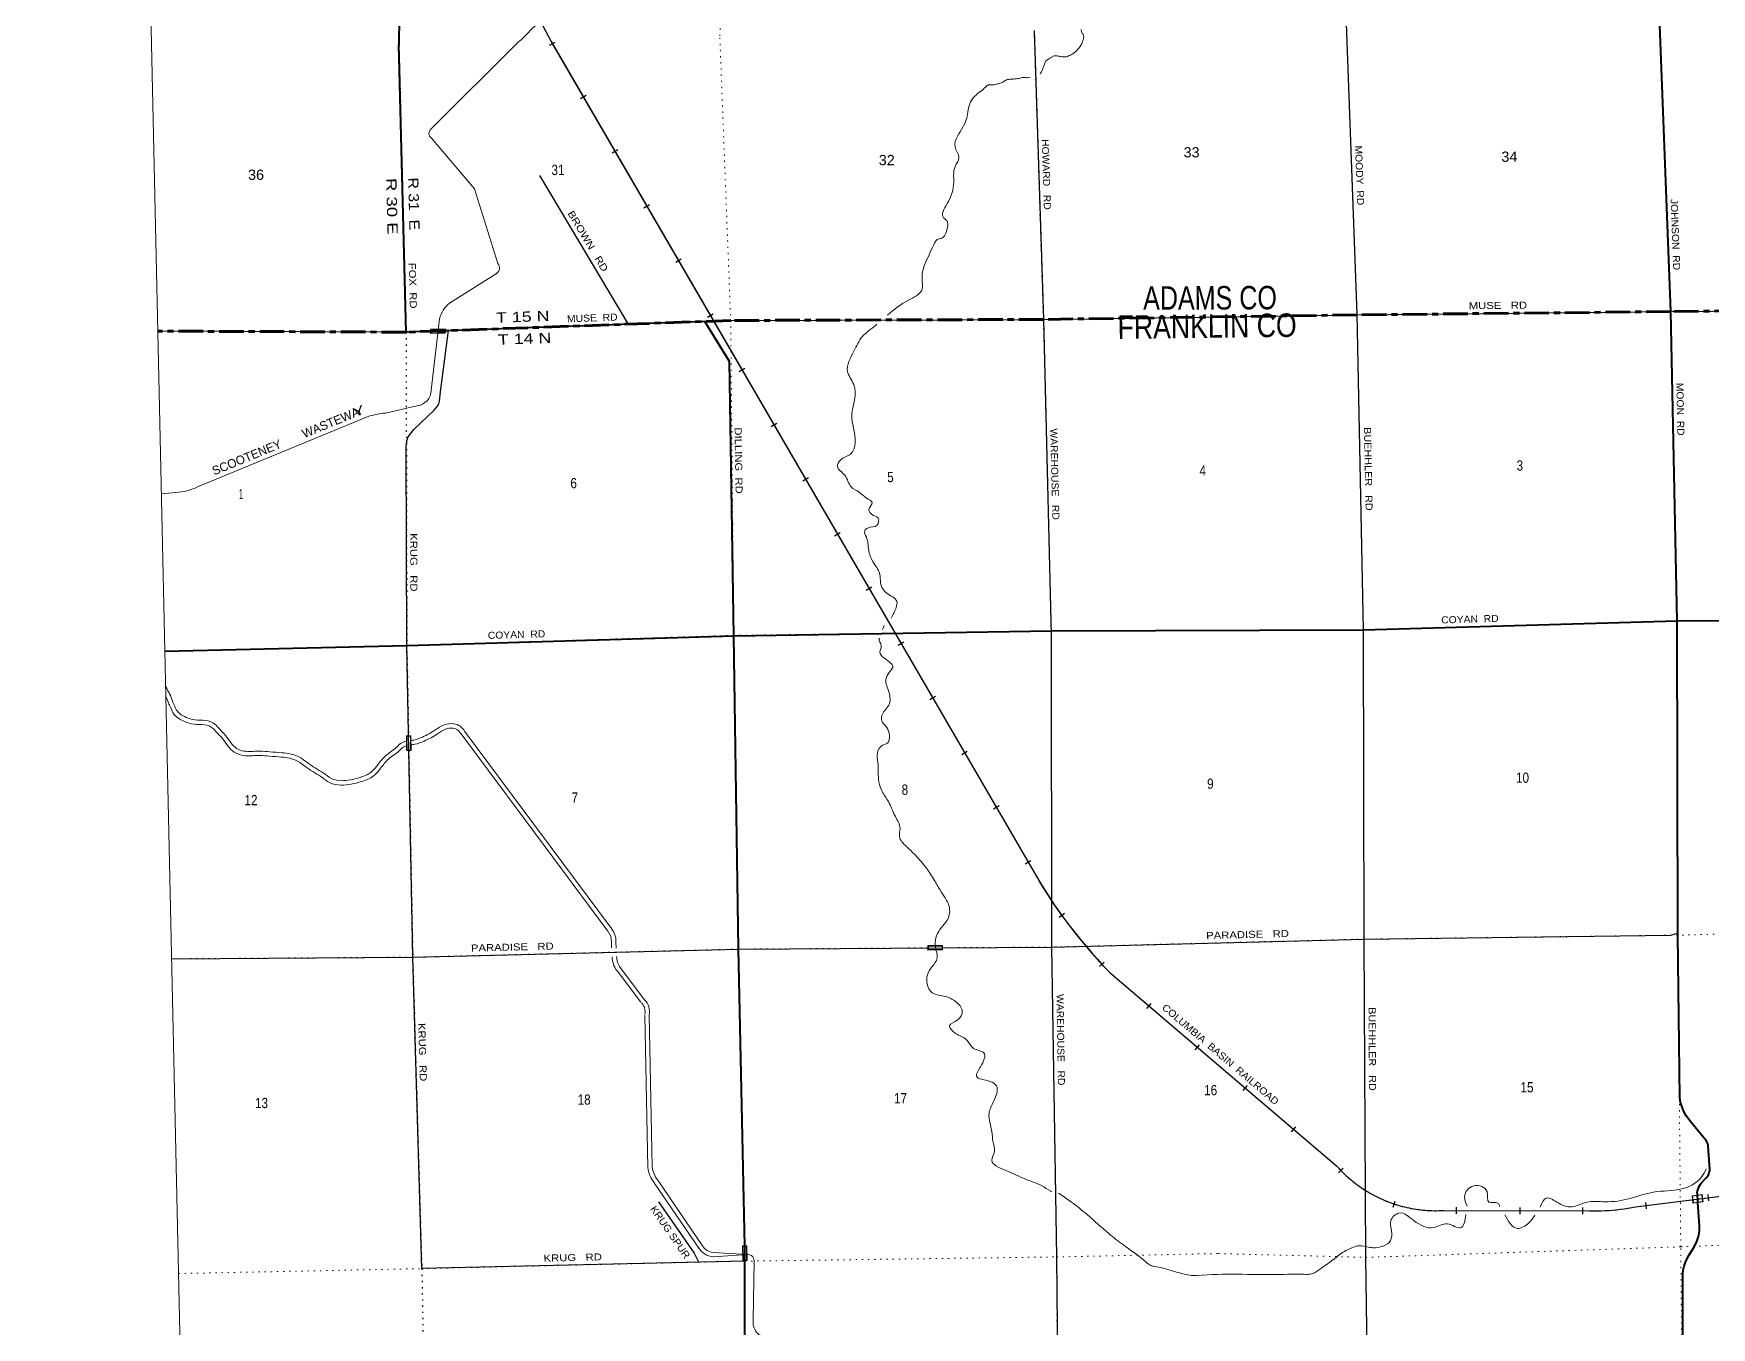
# Model space of a CAD drawing. Header units: feet. Extents: x 501257 to 757852, y -360805 to -170898.
# Drawn here: x 501257 to 529893, y -291122 to -269043 of the extents above; entities that cross this region are included whole.
import ezdxf

# ---------------------------------------------------------------- set-up
doc = ezdxf.new("R2010")
doc.units = ezdxf.units.FT
doc.header["$LTSCALE"] = 70
doc.linetypes.add('DOTTED', pattern=[1.5, 0.3, -1.2])
doc.linetypes.add('LONG_DASH_SHORT_DASH', pattern=[9.9, 6, -1.2, 1.5, -1.2])
for name, color, linetype, lineweight in [('11', 7, 'LONG_DASH_SHORT_DASH', 60), ('26', 7, 'Continuous', 40), ('27', 7, 'Continuous', 13), ('29', 7, 'Continuous', 25), ('30', 7, 'Continuous', 25), ('31', 7, 'Continuous', 13), ('34', 7, 'Continuous', 25), ('39', 7, 'Continuous', 13), ('4', 7, 'Continuous', 13), ('6', 7, 'DOTTED', 25), ('61', 7, 'Continuous', 13), ('7', 7, 'DOTTED', 13)]:
    doc.layers.add(name, color=color, linetype=linetype, lineweight=lineweight)
doc.layers.add('12', color=7, linetype='Continuous')
doc.layers.add('41', color=7, linetype='Continuous')

msp = doc.modelspace()

# ---------------------------------------------------------------- linework, layer by layer
at = {"layer": '11'}
for points in [[(534839.58, -273743.02), (534522, -273741.05), (529199, -273787.05), (523845.18, -273843.47)], [(523845.18, -273843.47), (518491, -273921.05), (513155, -273939.05), (508277.51, -274114.25)], [(508277.51, -274114.25), (507615, -274138.05), (503377.38, -274121.09)]]:
    msp.add_lwpolyline(points, dxfattribs=at)
at = {"layer": '26'}
msp.add_line((507494.14, -268763.29), (507493.67, -269235.71), dxfattribs=at)
for points in [[(529308, -279063.05), (529199, -273787.05), (529007.95, -268748.04)], [(508279.74, -274114.38), (507615, -274138.05), (507493.67, -269235.71)], [(513208, -279322.05), (513133.16, -274639.06), (512714.54, -273956.49), (508279.74, -274114.38)], [(513208, -279322.05), (518628, -279237.05), (523953, -279218.05), (529308, -279063.05)], [(529308, -279063.05), (534690, -279035.05), (534963.82, -279039)], [(529661.74, -288992.13), (529653.17, -288833.51), (529652.56, -288824.58), (529656.72, -288793.17), (529664.14, -288762.36), (529674.74, -288732.5), (529688.4, -288703.91), (529704.98, -288676.91), (529724.28, -288651.78), (529785.41, -288586.26), (529808.63, -288561.36), (529829.96, -288536.26), (529832.01, -288533.59), (529842.29, -288516.86), (529850.76, -288499.15), (529857.33, -288480.64), (529861.93, -288461.56), (529864.51, -288442.09), (529865.05, -288422.47), (529838.91, -288028.55), (529836.43, -288015.02), (529829.95, -287990.92), (529820.99, -287967.62), (529809.64, -287945.39), (529796.03, -287924.46), (529780.31, -287905.07), (529762.65, -287887.44), (529531.54, -287603.84), (529509.29, -287576.43), (529462.65, -287509.27), (529423.28, -287437.59), (529391.62, -287362.2), (529368.02, -287283.91), (529352.73, -287203.58), (529319, -284428.05), (529308, -279063.05)], [(503497.56, -279580.95), (507628, -279483.05), (513208, -279322.05)], [(513393.56, -289729.36), (513288, -284666.05), (513208, -279322.05)], [(529416.25, -295025.85), (529406.28, -290250.87), (529406.86, -290215.99), (529413.51, -290146.11), (529427.43, -290077.3), (529448.47, -290010.33), (529476.4, -289945.92), (529510.9, -289884.79), (529595.36, -289760.08), (529617.75, -289719.54), (529646.13, -289655.61), (529667.67, -289589.06), (529682.14, -289520.62), (529689.37, -289451.04), (529689.29, -289381.09), (529681.9, -289311.53), (529661.74, -288992.13)], [(513483, -300608.05), (513482.55, -300583.05), (513388, -295320.05), (513398.56, -290023.62), (513393.56, -289729.36)]]:
    msp.add_lwpolyline(points, dxfattribs=at)
at = {"layer": '29'}
for p, q in [((511418.14, -274015.05), (509895.44, -271463.19)), ((507615, -274138.05), (503377.38, -274121.09)), ((529199.2, -284429.57), (529315.99, -284392.33))]:
    msp.add_line(p, q, dxfattribs=at)
for points in [[(523966, -284496.05), (523953, -279218.05), (523846, -273833.05), (523662.19, -268871.1)], [(518332.73, -268992.55), (518491, -273921.05), (518625.21, -279311.35), (518633, -284631.05), (518716, -289919.05), (518724.34, -291120.54)], [(512714.54, -273957.36), (513155, -273939.05), (518491, -273921.05), (523846, -273842.05), (529199, -273787.05), (534276.38, -273744.53)], [(507614.73, -276093.59), (507627.63, -275991.57), (507652.63, -275923.47), (507747.77, -275802.33), (508093.7, -275469.19), (508150.99, -275401.57), (508173.11, -275361.01), (508184.51, -275317.76), (508201.81, -275157.68), (508337.33, -274112.33)], [(507662.07, -281277.85), (507628, -279483.05), (507614.73, -276093.59)], [(513399, -289990.05), (507883, -290119.05), (507729, -284803.05), (507662.07, -281277.85)], [(503613.13, -284831.04), (507729, -284803.05), (513288, -284666.05), (516771.28, -284643.24)], [(516771.28, -284643.24), (518633, -284631.05), (523966, -284496.05), (529199.2, -284429.57)], [(524130.57, -302263.32), (524131, -300453.05), (524068, -295171.05), (523993, -289927.05), (523966, -284496.05)], [(511925.61, -288978.52), (512530.48, -289855.47), (512604.82, -290004.31)], [(518724.34, -291120.54), (518753, -295248.05), (518824, -300541.05), (518816.35, -302196.71)]]:
    msp.add_lwpolyline(points, dxfattribs=at)
at = {"layer": '31'}
for p, q in [((507624.29, -281277.52), (507620.88, -281027.54)), ((507621.77, -281027.54), (507696.76, -281026.52)), ((507696.76, -281026.53), (507700.17, -281276.51)), ((507700.17, -281278.3), (507625.18, -281279.32)), ((516520.84, -284682.07), (516520.5, -284607.07)), ((516770.84, -284680.91), (516520.84, -284682.07))]:
    msp.add_line(p, q, dxfattribs=at)
for points in [[(507632.2, -281271.22), (507628.98, -281035.43), (507688.87, -281034.62), (507692.09, -281270.41)], [(507632.2, -281271.22), (507628.98, -281035.43), (507688.87, -281034.62), (507692.09, -281270.41)], [(516528.79, -284674.03), (516528.53, -284615.02), (516762.54, -284613.94), (516762.8, -284672.95)]]:
    msp.add_lwpolyline(points, close=True, dxfattribs=at)
msp.add_lwpolyline([(516520.5, -284607.07), (516770.5, -284605.91), (516770.84, -284680.91)], dxfattribs=at)
at = {"layer": '34', "lineweight": 13}
for p, q in [((510092.99, -269182.23), (518365.71, -283414.61)), ((519631.76, -285071.96), (523494.64, -288364.46)), ((528598.45, -289064.18), (531869.19, -288653.68)), ((525327.79, -289126.69), (527810.42, -289134.61))]:
    msp.add_line(p, q, dxfattribs=at)
at = {"layer": '34'}
for p, q in [((510062.09, -269243.64), (510157.72, -269188.05)), ((510590.68, -270150.11), (510686.31, -270094.52)), ((511131.76, -271075.78), (511227.38, -271020.2)), ((511675.14, -272015.82), (511770.77, -271960.24)), ((512216.22, -272941.5), (512311.85, -272885.91)), ((512759.61, -273881.54), (512855.24, -273825.95)), ((513300.69, -274807.21), (513396.32, -274751.63)), ((513844.08, -275747.25), (513939.71, -275691.67)), ((514385.16, -276672.93), (514480.79, -276617.34)), ((514928.55, -277612.97), (515024.17, -277557.38)), ((515469.62, -278538.65), (515565.25, -278483.06)), ((516013.01, -279478.69), (516108.64, -279423.1)), ((516554.09, -280404.36), (516649.72, -280348.78)), ((517097.48, -281344.4), (517193.11, -281288.82)), ((517638.56, -282270.08), (517734.19, -282214.49)), ((518181.95, -283210.12), (518277.57, -283154.53)), ((518760.09, -284118.9), (518849.68, -284054.02)), ((519450.74, -284964.29), (519531.86, -284889.1)), ((520259.29, -285677.13), (520331.04, -285592.95)), ((521083.95, -286383.45), (521155.7, -286299.27)), ((521901.65, -287076.99), (521973.41, -286992.81)), ((522726.31, -287783.31), (522798.06, -287699.13)), ((523531.14, -288482.68), (523610.78, -288405.92)), ((529848.88, -288961.16), (529835.1, -288851.41)), ((524463.05, -289070.08), (524497.76, -288965.05)), ((525540.39, -289180.87), (525540.74, -289070.26)), ((526626.17, -289186.94), (526626.52, -289076.33)), ((527698.38, -289187.75), (527698.73, -289077.14)), ((528785.34, -289097.27), (528771.57, -288987.53))]:
    msp.add_line(p, q, dxfattribs=at)
for points in [[(509900.86, -268827.72), (510090.63, -269176.28)], [(510091.74, -269177.9), (518366.66, -283414.05), (518442.11, -283541.5), (518520.05, -283666.5), (518600.19, -283790.23), (518682.22, -283913.82), (518766.74, -284034.98), (518853.03, -284154.14), (518941.2, -284273.16), (519031.86, -284389.75), (519124.3, -284504.32), (519219.36, -284618.35), (519315.75, -284729.64), (519413.61, -284840.07), (519514.38, -284948.78), (519616.5, -285054.77), (519632.51, -285071.16), (523495.41, -288363.67), (523521.68, -288393.22), (523548.43, -288421.93), (523575.68, -288450.21), (523603.42, -288478.36), (523631.69, -288505.74), (523660.32, -288532.51), (523689.43, -288559.15), (523719.08, -288585.01), (523749.08, -288610.27), (523779.74, -288635.25), (523810.61, -288659.45), (523841.82, -288683.35), (523873.7, -288706.65), (523905.79, -288729.16), (523938.4, -288751.24), (523971.19, -288772.83), (524004.67, -288793.84), (524038.18, -288814.21), (524072.37, -288833.98), (524106.61, -288853.13), (524141.34, -288871.82), (524176.29, -288889.73), (524211.61, -288907.02), (524247.1, -288923.84), (524283.13, -288939.9), (524319.34, -288955.5), (524355.78, -288970.3), (524392.39, -288984.64), (524429.39, -288998.04), (524466.57, -289010.99), (524503.81, -289023.29), (524541.39, -289034.98), (524579.19, -289045.88), (524617.34, -289056.17), (524655.37, -289065.96), (524693.77, -289074.83), (524732.22, -289083.06), (524770.87, -289090.82), (524809.39, -289097.78), (524848.46, -289103.96), (524887.39, -289109.67), (524926.38, -289114.42), (524965.39, -289118.85), (525004.78, -289122.34), (525043.9, -289125.18), (525083.05, -289127.39), (525122.57, -289128.98), (525161.82, -289129.59), (525201.1, -289129.88), (525240.45, -289129.22), (525279.98, -289128.1), (525319.09, -289126.14), (525327.76, -289125.59), (527810.43, -289133.51), (527876.97, -289134.13), (527943.15, -289133.23), (528009.34, -289131.18), (528075.93, -289128.38), (528142.15, -289124.06), (528208.02, -289118.58), (528274.27, -289112.36), (528340.17, -289104.61), (528405.7, -289095.71), (528471.64, -289085.67), (528536.84, -289074.49), (528598.28, -289063.09), (531869.08, -288652.59)]]:
    msp.add_lwpolyline(points, dxfattribs=at)
at = {"layer": '34', "lineweight": 13}
for centre, radius, start, end in [((525673.49, -279144.44), 8463.92, 210.29912, 224.45331), ((525188.86, -286875.35), 2255.62, 221.31336, 273.53122), ((527867.72, -285331.92), 3803.12, 269.13674, 281.07771)]:
    msp.add_arc(centre, radius, start, end, dxfattribs=at)
msp.add_spline([(503061, -259715.8), (503351.69, -260205.05), (503585.48, -260599.58), (503788.47, -260899.82), (503995.34, -261181.92), (504295.07, -261531.74), (505269.8, -262749.61), (506197.58, -263861.23), (507279.2, -265142.69), (508012.54, -266026.42), (508446.09, -266552.27), (508628.41, -266772.2), (508834.19, -267050.35), (508993.42, -267262.34), (509180.39, -267568.72), (509458.92, -268041.38), (509711.06, -268474), (510092.6, -269180.39)], degree=3, dxfattribs=at)
at = {"layer": '39'}
for p, q in [((509528.52, -269190.85), (508042.2, -270670.79)), ((509167.25, -273132.14), (508353.07, -273641.64)), ((507799.84, -275397.63), (507261.07, -275518.34)), ((506939.42, -275586.75), (504084.61, -276765.58)), ((503736.81, -276870.19), (503439.29, -276898.37)), ((515774.11, -279145.64), (515747.15, -279209.69)), ((508554.49, -280991.85), (511060.44, -284360.85)), ((508614.67, -280947.09), (511120.62, -284316.09)), ((511118.06, -284549.71), (511123.42, -284642.63)), ((511192.94, -284545.39), (511198.87, -284648.24)), ((511132.39, -284798.11), (511134.07, -284827.29)), ((511207.32, -284794.78), (511208.95, -284822.97)), ((511223.46, -285045.2), (511623.37, -285574.18)), ((511283.29, -284999.97), (511683.2, -285528.95)), ((511765.55, -285790.43), (511813.18, -288383.14)), ((511690.56, -285791.81), (511738.89, -288393.46)), ((511851.18, -288653.41), (512613.06, -289767.91)), ((511909.62, -288606.41), (512676.54, -289727.87)), ((518617.85, -288798.4), (518632.14, -288807.65)), ((512856.98, -289842.79), (513434.08, -289875.71)), ((512857.27, -289917.79), (513434.08, -289875.71)), ((513473.27, -289881.57), (513434.08, -289875.71)), ((513555.67, -289986.16), (513539.35, -290991.87))]:
    msp.add_line(p, q, dxfattribs=at)
for points in [[(508046.18, -270827.68), (508781.72, -271692.55), (509181.45, -272965.76)], [(508184.15, -273911.17), (508155.61, -274157.03), (508043.14, -275126.08)]]:
    msp.add_lwpolyline(points, dxfattribs=at)
for centre, radius, start, end in [((508103.3, -270747.73), 98.26, 128.45452, 234.45334), ((509091.16, -273041.85), 118.08, 295.07398, 40.12236), ((508742.06, -274073.12), 580.94, 132.03504, 163.81254), ((507769.03, -275125.25), 274.12, 276.45439, 359.82695), ((507407.28, -276996.15), 1485.03, 95.65026, 108.3639), ((503637.74, -275910.34), 964.95, 275.89275, 297.58732), ((510873.37, -284520.12), 320.57, 355.47983, 39.53012), ((510873.37, -284520.12), 245.57, 355.47937, 39.52909), ((511520.59, -284796.19), 387.78, 184.9104, 220.65383), ((511520.58, -284796.19), 312.78, 184.9108, 220.65449), ((511475.41, -285738.09), 219.82, 349.77522, 45.18694), ((511475.41, -285738.09), 294.82, 349.77527, 45.1871), ((512265.36, -288320.29), 531.52, 187.9133, 218.81011), ((512265.36, -288320.29), 456.52, 187.91313, 218.80984), ((512886.08, -289596.25), 322.76, 211.79469, 264.98376), ((512878.39, -289610.12), 233.69, 210.257, 264.64972), ((513454.56, -289981.07), 101.25, 357.11956, 79.3495), ((513798.03, -291033.65), 262.03, 170.82486, 268.36422)]:
    msp.add_arc(centre, radius, start, end, dxfattribs=at)
for points in [[(509850.63, -268886.74), (509756.81, -268968.42), (509627.26, -269104.09), (509528.52, -269190.85)], [(518436.93, -269731.52), (518449.39, -269714.69), (518482.85, -269639.93), (518512.28, -269563.21), (518529.93, -269516.77), (518559.85, -269490.32), (518611.83, -269457.63), (518655.83, -269431.04), (518691.96, -269422.64), (518760.44, -269430.01), (518820.88, -269439.48), (518879.22, -269438.9), (518961.38, -269405.91), (519039.34, -269354.85), (519081.17, -269312.2), (519118.9, -269261.54), (519152.52, -269202.88), (519170.13, -269152.42), (519179.68, -269100.02), (519171.26, -269061.89), (519142.6, -269011.88), (519137.86, -268990.57), (519135.43, -268973.71)], [(515829.49, -273847.13), (516190.46, -273592.03), (516415.38, -273424.04), (516420.1, -273176.59), (516487.3, -272940.36), (516641.67, -272608.41), (516681.19, -272557.58), (516749.3, -272538.55), (516851.5, -272364.19), (516841.68, -272231.58), (516788.82, -272188.06), (516849.9, -271945.87), (516961.57, -271578.3), (516984.17, -271314.52), (517050.43, -271158.75), (516983.65, -270976.64), (517025.45, -270795.05), (517184.19, -270489.19), (517248.75, -270206.73), (517347.66, -270086.72), (517526.07, -269935.39), (517536.83, -269926.5), (517538.09, -269926.03)], [(517538.09, -269926.03), (517541.25, -269925.06), (517548.01, -269923.05), (517565.48, -269919.37), (517652.68, -269915.64), (517724.94, -269898.84), (517787.12, -269880.12), (517843.09, -269843.36), (517919.33, -269822.5), (518005.79, -269817.62), (518058.03, -269811.07), (518098.21, -269804.64), (518132.3, -269794.25), (518156.42, -269792), (518222.86, -269797.38), (518267.25, -269788.19)], [(515892.17, -279018.89), (515979.38, -278834.21), (515990.06, -278731.49), (515817.31, -278593.06), (515714.48, -278421.5), (515696.16, -278254.81), (515582.93, -278057.25), (515509.88, -277857.12), (515470.7, -277634.41), (515443.14, -277528.19), (515492.77, -277481.25), (515654.94, -277430.77), (515671.41, -277309.87), (515564.04, -277248.99), (515514.74, -277171.22), (515567.37, -277047.82), (515471.82, -276968.67), (515353.91, -276871.73), (515209.89, -276777.16), (515102.72, -276581.52), (514976.02, -276428.39), (515026.88, -276323.11), (515200.38, -276218.16), (515252.65, -275768.94), (515219.74, -275564.24), (515275.92, -275255.76), (515254.83, -275032.8), (515149.26, -274806.97), (515257.24, -274463.58), (515398.67, -274216.28), (515625.31, -274026.14), (515650.2, -274003.87)], [(515694.61, -279359.72), (515691.06, -279369.79), (515725.2, -279490.47), (515703.07, -279593.05), (515777.42, -279701.67), (515920.11, -279858.55), (515871.85, -279930.96), (515803.47, -280063.72), (515855.68, -280282.96), (515853.62, -280502.21), (515783.24, -280592.72), (515732.94, -280771.74), (515817.34, -280882.37), (515863.55, -281017.13), (515829.34, -281151.9), (515744.9, -281188.11), (515658.43, -281320.86), (515666.43, -281481.78), (515684.44, -281813.66), (515740.69, -281978.59), (515847.19, -282149.56), (515899.43, -282262.2), (515965.74, -282402.99), (516046.1, -282608.15), (516034, -282744.93), (516156.59, -282917.9), (516307.32, -283064.73), (516494.22, -283283.97), (516632.87, -283493.15), (516727.32, -283654.06), (516813.72, -283790.83), (516892.08, -283981.91), (516847.8, -284175.01), (516749.27, -284301.73), (516642.66, -284587.36), (516658.63, -284681.71)], [(503541.01, -280239.33), (503529.42, -280218.69), (503524.47, -280203.83), (503511.16, -280188.44)], [(503514.07, -280349.06), (503558.17, -280461.29), (503597.96, -280551.45), (503652.18, -280655.26), (503760.39, -280746.33), (503910.67, -280811.1), (504085.53, -280834.57), (504254.89, -280858.25), (504322.28, -280904.22), (504400.62, -280986.36), (504499.73, -281095.27), (504593.34, -281224.36), (504715.86, -281325.32), (504870.39, -281366.39), (505122.74, -281362.24), (505285.98, -281374.04), (505484.45, -281389.92), (505629.55, -281410.39), (505801.18, -281481.63), (505895.54, -281551.51), (506022.97, -281637.88), (506161.58, -281722.32), (506316.91, -281828.1), (506503.2, -281867.7), (506677.3, -281852.07), (506854.67, -281806.61), (507061.45, -281710.94), (507165.31, -281597.99), (507292.87, -281444.86), (507384.7, -281368), (507490.68, -281288.48), (507560.41, -281224.22), (507620.39, -281198.5)], [(503541.01, -280239.33), (503579.19, -280309.72), (503627.41, -280432.42), (503665.58, -280518.91), (503711.8, -280607.41), (503800.23, -280681.83), (503930.88, -280738.14), (504095.71, -280760.26), (504282.66, -280786.4), (504371.09, -280846.73), (504455.5, -280935.23), (504558, -281047.87), (504648.43, -281172.57), (504750.93, -281257.04), (504879.58, -281291.23), (505124.83, -281287.2), (505291.67, -281299.26), (505492.69, -281315.34), (505649.48, -281337.46), (505838.43, -281415.89), (505938.92, -281490.31), (506063.54, -281574.78), (506202.22, -281659.26), (506346.93, -281757.81), (506507.74, -281791.99), (506664.55, -281777.91), (506829.4, -281735.66), (507016.37, -281649.16), (507108.86, -281548.58), (507239.56, -281391.68), (507338.09, -281309.21), (507442.64, -281230.76), (507519.04, -281160.36), (507617.55, -281118.11), (507619.26, -281117.85)], [(507692.26, -281106.61), (507748.22, -281097.99), (507892.97, -281047.7), (508116.14, -280927), (508262.9, -280840.5), (508427.75, -280820.38), (508540.31, -280864.63), (508614.67, -280947.09)], [(507692.79, -281182.41), (507766.38, -281171.08), (507923.31, -281116.56), (508153.03, -280992.31), (508287.51, -280913.05), (508417.98, -280897.13), (508496.44, -280927.97), (508553.11, -280990.81)], [(516658.63, -284681.71), (516680.8, -284812.63), (516576.23, -284985.62), (516499.79, -285196.82), (516594.22, -285410.03), (516819.35, -285474.38), (516992.21, -285560.87), (517106.75, -285727.81), (517032.34, -285870.62), (516889.59, -285975.22), (516990.07, -286103.95), (517179.01, -286212.56), (517299.59, -286359.38), (517476.47, -286435.81), (517418.11, -286675.17), (517349.73, -286836.09), (517582.89, -286922.57), (517689.42, -287001.01), (517635.07, -287278.59), (517564.67, -287473.7), (517612.84, -287785.46), (517630.9, -287942.35), (517654.98, -288119.36), (517612.72, -288270.22), (517851.9, -288443.19), (518175.51, -288587.99), (518460.94, -288702.63), (518617.85, -288798.4)], [(526972.6, -289067.27), (527072.72, -288915.41), (527253.62, -288983.79), (527508.9, -289064.23), (527764.22, -288983.76), (528077.82, -288977.71), (528506.01, -288921.37), (528904.06, -288812.73), (529386.53, -288758.4), (529716.26, -288565.29), (529805.84, -288413.89)], [(518751.88, -288831.06), (518779.61, -288850.55), (518970.02, -288983.44), (519237.66, -289196.03), (519608.99, -289520.24), (519856.33, -289714.92), (520194.75, -289965.03), (520288.05, -290042.56), (520324.49, -290066.34), (520382.97, -290079.84), (520989.99, -290230.75), (521040.34, -290236.29), (521114.75, -290233.54), (522488.64, -290217.99), (522945.29, -290215.5), (523047.86, -290212.48), (523083.99, -290204.08), (523164.02, -290159.03), (523393.82, -289999.87), (523581.51, -289855.21), (523785.05, -289752.39), (523878.77, -289728.2), (523922.61, -289731.23), (524068.92, -289758.34)], [(525723.36, -289051.91), (525679.63, -288893.35), (525836.48, -288704.27), (526063.61, -288810.86), (526095.73, -288981.83), (526256.54, -289007.97), (526278.81, -289055.93)], [(524068.92, -289758.34), (524116.87, -289762.22), (524415.02, -289639.65), (524435.16, -289476.72), (524421.13, -289299.72), (524559.87, -289170.98), (524815.14, -289299.7), (525152.83, -289416.35), (525388.04, -289355.99), (525613.17, -289420.35), (525703.32, -289192.07)], [(526367.77, -289199.57), (526582.1, -289432.37), (526777.11, -289339.83), (526878.47, -289207.65)]]:
    msp.add_spline(points, degree=3, dxfattribs=at)
at = {"layer": '4'}
msp.add_lwpolyline([(501256.99, -177792.42), (532580.01, -177081.38), (563902.01, -176327.26), (595222.96, -175530.05), (626542.78, -174689.76), (657861.41, -173806.39), (689178.8, -172879.94), (720494.89, -171910.42), (751809.62, -170897.82), (757851.71, -353854.74), (726285.32, -354875.48), (694717.55, -355852.8), (663148.48, -356786.68), (631578.15, -357677.15), (600006.62, -358524.19), (568433.96, -359327.81), (536860.22, -360087.99), (505285.47, -360804.74)], close=True, dxfattribs=at)
at = {"layer": '6'}
for points in [[(507363.4, -264778.93), (507494.11, -268759.26), (507493.67, -269235.71)], [(507493.67, -269235.71), (507615, -274138.05), (507628, -279483.05), (507657.31, -281027.16)], [(507662.04, -281276.22), (507729, -284803.05), (507883, -290119.05), (507984, -295445.05), (508037, -300749.05), (508126, -306088.05), (508248, -311388.05), (508313, -314988.05)]]:
    msp.add_lwpolyline(points, dxfattribs=at)
at = {"layer": '61'}
for p, q in [((508032.02, -274162.86), (508029.53, -274087.9)), ((508281.88, -274154.55), (508032.02, -274162.86)), ((529562.09, -288873.63), (529736.14, -288851.65)), ((529578.44, -289003.13), (529562.09, -288873.63)), ((529752.49, -288981.15), (529736.14, -288851.65)), ((529578.38, -289002.6), (529752.43, -288980.63)), ((513431.32, -289727.96), (513435.63, -289977.92)), ((513435.63, -289977.92), (513360.64, -289979.22))]:
    msp.add_line(p, q, dxfattribs=at)
for points in [[(508029.53, -274087.9), (508279.39, -274079.59), (508281.88, -274154.55)], [(513360.64, -289979.22), (513356.33, -289729.25), (513431.32, -289727.96)]]:
    msp.add_lwpolyline(points, dxfattribs=at)
for points in [[(508039.74, -274154.59), (508037.79, -274095.62), (508271.66, -274087.85), (508273.61, -274146.82)], [(529585.3, -288993.66), (529571.02, -288880.56), (529729.2, -288860.58), (529743.48, -288973.69)], [(513368.49, -289971.08), (513364.46, -289737.1), (513423.46, -289736.09), (513427.49, -289970.06)]]:
    msp.add_lwpolyline(points, close=True, dxfattribs=at)
at = {"layer": '7'}
for points in [[(512045.62, -223351.06), (512053, -226041.72), (512132.11, -231427.07), (512246.98, -236759.89), (512265.65, -242119.53), (512399.86, -247349.63), (512480.81, -252712.85), (512633.66, -258021.26), (512790.51, -263327.63), (512991.61, -268643.74), (512970.13, -269113.49)], [(523662.19, -268871.1), (523846, -273842.05), (523953, -279218.05), (523966, -284496.05), (523993, -289927.05), (524068, -295171.05), (524131, -300453.05), (524148, -305783.05), (524350, -311188.05), (524411.2, -314623.8)], [(529644.28, -314502.49), (529588, -311027.05), (529517, -305715.05), (529420, -300392.05), (529417, -295046.05), (529370, -289746.05), (529319, -284428.05), (529308, -279063.05), (529199, -273787.05), (529007.95, -268748.04)], [(512970.13, -269113.49), (513155, -273939.05), (513208, -279322.05), (513288, -284666.05), (513393.56, -289729.36)], [(518724.35, -291121.51), (518716, -289919.05), (518633, -284631.05), (518628, -279237.05), (518491, -273930.05), (518332.73, -268992.55)], [(503497.56, -279580.8), (507628, -279483.05), (513208, -279313.05), (518628, -279237.05), (523953, -279218.05), (529308, -279063.05), (534690, -279035.05), (534963.82, -279039)], [(535087.44, -284290.2), (534662, -284287.05), (529319, -284428.05), (523966, -284496.05), (518633, -284631.05), (516771.76, -284643.24)], [(516520.07, -284644.89), (513288, -284666.05), (507729, -284803.05), (503613.13, -284831.04)], [(503731.36, -290202.55), (507883, -290119.05), (513399, -289990.05), (518716, -289919.05), (521478, -289861.05), (523993, -289927.05), (529370, -289746.05), (534762, -289534.05), (535210.39, -289546.95)], [(513398.76, -289978.61), (513399, -289990.05), (513388, -295320.05), (513483, -300608.05), (513487.87, -303532.21)]]:
    msp.add_lwpolyline(points, dxfattribs=at)

# ---------------------------------------------------------------- texts
at = {"layer": '12'}
for s, rotation, width, p in [('ADAMS CO', 0.193, 0.8, (520195, -273756.37)), ('FRANKLIN CO', 0.693, 0.85, (519760.23, -274254.17))]:
    msp.add_text(s, height=400, rotation=rotation, dxfattribs=dict(at, width=width)).set_placement(p)
at = {"layer": '27'}
for s, rotation, width, p in [('JOHNSON  RD', 272.171, 1.1, (529196.27, -271867.56)), ('FOX  RD', 271.418, 1.2, (507660.47, -272956.08)), ('MUSE  RD', 2.039, 1.1, (510363.49, -273970.15)), ('MOON  RD', 271.184, 1.1, (529294.15, -275003.91)), ('DILLING  RD', 270.916, 1.2, (513221.13, -275763.24)), ('COYAN  RD', 1.658, 1.1, (525282.61, -279109.54)), ('COYAN  RD', 1.653, 1.1, (509011.07, -279373.12))]:
    msp.add_text(s, height=120, rotation=rotation, dxfattribs=dict(at, width=width)).set_placement(p)
at = {"layer": '30'}
for s, rotation, width, p in [('HOWARD   RD', 271.839, 1.1, (518462.29, -270846.08)), ('MOODY  RD', 272.121, 1.1, (523809.48, -270956.18)), ('BROWN   RD', 300.825, 1.2, (510365.29, -272111.14)), ('MUSE   RD', 0.589, 1.2, (525752.07, -273747.1)), ('WAREHOUSE   RD', 271.426, 1.1, (518607.39, -275783.22)), ('BUEHHLER   RD', 271.138, 1.15, (523963.02, -275761.44)), ('KRUG   RD', 270.224, 1.2, (507684.92, -277569.59)), ('PARADISE   RD', 1.45, 1.2, (521271.56, -284494.23)), ('PARADISE   RD', 1.412, 1.2, (508723.6, -284708.52)), ('WAREHOUSE   RD', 270.899, 1.1, (518715.61, -285434.14)), ('BUEHHLER   RD', 270.285, 1.15, (524041.78, -285658.74)), ('KRUG   RD', 271.659, 1.2, (507821.6, -285928.5)), ('KRUG SPUR', 304.596, 1.1, (511776.34, -289099.01)), ('KRUG   RD', 1.34, 1.2, (509962.63, -290000.4))]:
    msp.add_text(s, height=120, rotation=rotation, dxfattribs=dict(at, width=width)).set_placement(p)
at = {"layer": '34', "width": 1.1}
msp.add_text('COLUMBIA  BASIN  RAILROAD', height=120, rotation=319.558, dxfattribs=at).set_placement((520504.79, -285680.96))
at = {"layer": '41'}
for s, p in [('WASTEWA', (505877.98, -275949.31)), ('SCOOTENEY', (504341.21, -276583.89))]:
    msp.add_text(s, height=150, rotation=22.437, dxfattribs=at).set_placement(p)
at = {"layer": '41', "width": 1.5}
msp.add_text(' Y', height=150, rotation=22.437, dxfattribs=at).set_placement((506664.48, -275620.72))
at = {"layer": '6'}
for s, rotation, width, p in [('R 30 E', 271.418, 1.35, (507274.88, -271510.43)), ('R 31  E', 271.418, 1.15, (507649.78, -271501.58)), ('T 15 N', 2.057, 1.3, (509152.67, -273979.39)), ('T 14 N', 2.057, 1.3, (509184.05, -274353.51))]:
    msp.add_text(s, height=175, rotation=rotation, dxfattribs=dict(at, width=width)).set_placement(p)
at = {"layer": '7'}
for s, width, p in [('32', 1.05, (515681.84, -271289.15)), ('33', 1.05, (520883.83, -271156.95)), ('34', 1.05, (526308.05, -271231.6)), ('36', 1.05, (504917.86, -271539.58)), ('31', 0.85, (510096.38, -271457.9)), ('3', 0.85, (526567.99, -276501.63)), ('6', 0.85, (510419.19, -276802.37)), ('5', 0.85, (515826.4, -276698.4)), ('4', 0.85, (521155.86, -276587.28)), ('1', 0.4, (504764.63, -276987.3)), ('9', 0.85, (521286.08, -281930.06)), ('10', 0.85, (526559.34, -281828.43)), ('12', 0.85, (504857.42, -282210.45)), ('7', 0.85, (510439.69, -282167.72)), ('8', 0.85, (516072.39, -282032.67)), ('15', 0.85, (526635.1, -287111.18)), ('13', 0.85, (505037.11, -287379.78)), ('18', 0.85, (510543.15, -287321.18)), ('17', 0.85, (515942.91, -287299.24)), ('16', 0.85, (521236.18, -287159.39))]:
    msp.add_text(s, height=175, dxfattribs=dict(at, width=width)).set_placement(p)

doc.saveas('drawing.dxf')
